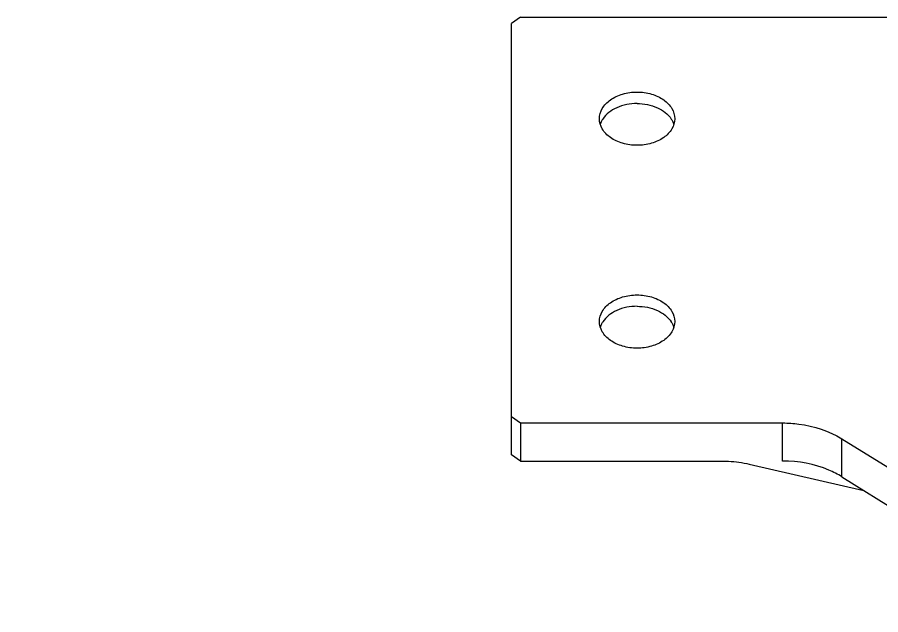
# Model space of a CAD drawing. Header units: millimetres. Extents: x 0 to 594, y 0 to 420.
# Drawn here: x 455.64 to 479.7, y 374.19 to 390.85 of the extents above; entities that cross this region are included whole.
import ezdxf

# ---------------------------------------------------------------- set-up
doc = ezdxf.new("R2010")
doc.units = ezdxf.units.MM
doc.header["$LTSCALE"] = 32.67
doc.layers.get('0').update_dxf_attribs({"linetype": 'CONTINUOUS'})
doc.layers.add('AXIS', color=7, linetype='CONTINUOUS')
doc.layers.add('NOTE', color=7, linetype='CONTINUOUS')
doc.styles.get("Standard").update_dxf_attribs({"font": 'txt', "width": 0.85})
doc.dimstyles.get("Standard").update_dxf_attribs({"dimtxt": 3.5, "dimasz": 3.5, "dimexe": 1.5, "dimexo": 1, "dimtad": 1, "dimtxsty": 'STANDARD', "dimcen": 0.09, "dimadec": 0, "dimazin": 0, "dimtol": 1, "dimtp": 0.01, "dimtm": 0.01, "dimtfac": 1, "dimtofl": 0, "dimtmove": 0, "dimatfit": 3, "dimfxl": 1, "dimtolj": 1, "dimarcsym": 0})

msp = doc.modelspace()

# ---------------------------------------------------------------- linework, layer by layer
at = {"color": 7, "linetype": 'CONTINUOUS'}
for p, q in [((469.664, 390.848), (469.414, 390.671)), ((469.664, 390.848), (485.664, 390.848)), ((469.414, 378.65), (469.414, 390.671)), ((469.414, 379.711), (469.664, 379.534)), ((469.664, 379.534), (469.664, 378.473)), ((469.664, 379.534), (476.971, 379.534)), ((476.971, 378.473), (476.971, 379.534)), ((478.622, 378.033), (478.622, 379.093)), ((478.622, 379.093), (490.414, 371.756)), ((469.664, 378.473), (469.414, 378.65)), ((469.664, 378.473), (475.268, 378.473)), ((476.041, 378.387), (479.231, 377.654)), ((478.622, 378.033), (490.414, 370.695))]:
    msp.add_line(p, q, dxfattribs=at)
for points, knots in [([(476.971, 379.534), (477.121, 379.534), (477.693, 379.498), (478.263, 379.317), (478.622, 379.093)], [0, 0, 0, 0, 0.261178, 1, 1, 1, 1]), ([(475.268, 378.473), (475.334, 378.473), (475.593, 378.466), (475.852, 378.43), (476.041, 378.387)], [0, 0, 0, 0, 0.252109, 1, 1, 1, 1]), ([(478.622, 378.033), (478.507, 378.105), (477.994, 378.367), (477.408, 378.473), (476.971, 378.473)], [0, 0, 0, 0, 0.237712, 1, 1, 1, 1])]:
    msp.add_open_spline(points, degree=3, knots=knots, dxfattribs=at)
at = {"layer": 'AXIS', "color": 7, "linetype": 'CONTINUOUS'}
for centre, start, end in [((472.507, 387.655), 147.1389, 149.6153), ((473.321, 387.655), 30.3847, 32.8611), ((472.507, 381.998), 147.1389, 149.6153), ((473.321, 381.998), 30.3847, 32.8611)]:
    msp.add_arc(centre, 0.653, start, end, dxfattribs=at)
for points, knots in [([(471.864, 388.019), (471.864, 388.118), (471.928, 388.329), (472.173, 388.571), (472.516, 388.726), (472.779, 388.762), (472.914, 388.762)], [0, 0, 0, 0, 0.209468, 0.444654, 0.712008, 1, 1, 1, 1]), ([(472.914, 388.762), (473.049, 388.762), (473.312, 388.726), (473.656, 388.571), (473.9, 388.329), (473.964, 388.118), (473.964, 388.019)], [0, 0, 0, 0, 0.287992, 0.555346, 0.790532, 1, 1, 1, 1]), ([(472.914, 388.443), (472.721, 388.443), (472.357, 388.377), (472.05, 388.149), (471.959, 388.009)], [0, 0, 0, 0, 0.536906, 1, 1, 1, 1]), ([(472.914, 388.443), (473.107, 388.443), (473.471, 388.377), (473.779, 388.149), (473.869, 388.009)], [0, 0, 0, 0, 0.536906, 1, 1, 1, 1]), ([(472.914, 387.277), (472.779, 387.277), (472.516, 387.312), (472.173, 387.467), (471.928, 387.709), (471.864, 387.921), (471.864, 388.019)], [0, 0, 0, 0, 0.287992, 0.555346, 0.790532, 1, 1, 1, 1]), ([(471.944, 387.985), (471.938, 387.975), (471.915, 387.934), (471.897, 387.89), (471.887, 387.856)], [0, 0, 0, 0, 0.254839, 1, 1, 1, 1]), ([(473.964, 388.019), (473.964, 387.921), (473.9, 387.709), (473.656, 387.467), (473.312, 387.312), (473.049, 387.277), (472.914, 387.277)], [0, 0, 0, 0, 0.209468, 0.444654, 0.712008, 1, 1, 1, 1]), ([(473.884, 387.985), (473.89, 387.975), (473.913, 387.934), (473.931, 387.89), (473.941, 387.856)], [0, 0, 0, 0, 0.254839, 1, 1, 1, 1]), ([(471.864, 382.362), (471.864, 382.461), (471.928, 382.672), (472.173, 382.914), (472.516, 383.069), (472.779, 383.105), (472.914, 383.105)], [0, 0, 0, 0, 0.209468, 0.444654, 0.712008, 1, 1, 1, 1]), ([(472.914, 383.105), (473.049, 383.105), (473.312, 383.069), (473.656, 382.914), (473.9, 382.672), (473.964, 382.461), (473.964, 382.362)], [0, 0, 0, 0, 0.287992, 0.555346, 0.790532, 1, 1, 1, 1]), ([(472.914, 382.787), (472.721, 382.787), (472.357, 382.72), (472.05, 382.493), (471.959, 382.353)], [0, 0, 0, 0, 0.536906, 1, 1, 1, 1]), ([(472.914, 382.787), (473.107, 382.787), (473.471, 382.72), (473.779, 382.493), (473.869, 382.353)], [0, 0, 0, 0, 0.536906, 1, 1, 1, 1]), ([(472.914, 381.62), (472.779, 381.62), (472.516, 381.655), (472.173, 381.811), (471.928, 382.053), (471.864, 382.264), (471.864, 382.362)], [0, 0, 0, 0, 0.287992, 0.555346, 0.790532, 1, 1, 1, 1]), ([(471.944, 382.329), (471.938, 382.318), (471.915, 382.277), (471.897, 382.233), (471.887, 382.199)], [0, 0, 0, 0, 0.254839, 1, 1, 1, 1]), ([(473.964, 382.362), (473.964, 382.264), (473.9, 382.053), (473.656, 381.811), (473.312, 381.655), (473.049, 381.62), (472.914, 381.62)], [0, 0, 0, 0, 0.209468, 0.444654, 0.712008, 1, 1, 1, 1]), ([(473.884, 382.329), (473.89, 382.318), (473.913, 382.277), (473.931, 382.233), (473.941, 382.199)], [0, 0, 0, 0, 0.254839, 1, 1, 1, 1])]:
    msp.add_open_spline(points, degree=3, knots=knots, dxfattribs=at)

# ---------------------------------------------------------------- leaders
at = {"layer": 'NOTE', "color": 2, "linetype": 'CONTINUOUS'}
msp.add_leader([(469.859, 360.972), (419.698, 376.77), (413.698, 376.77)], dimstyle='STANDARD', override={"dimtad": 0, "dimldrblk": 'DOT'}, dxfattribs=at)

doc.saveas('drawing.dxf')
